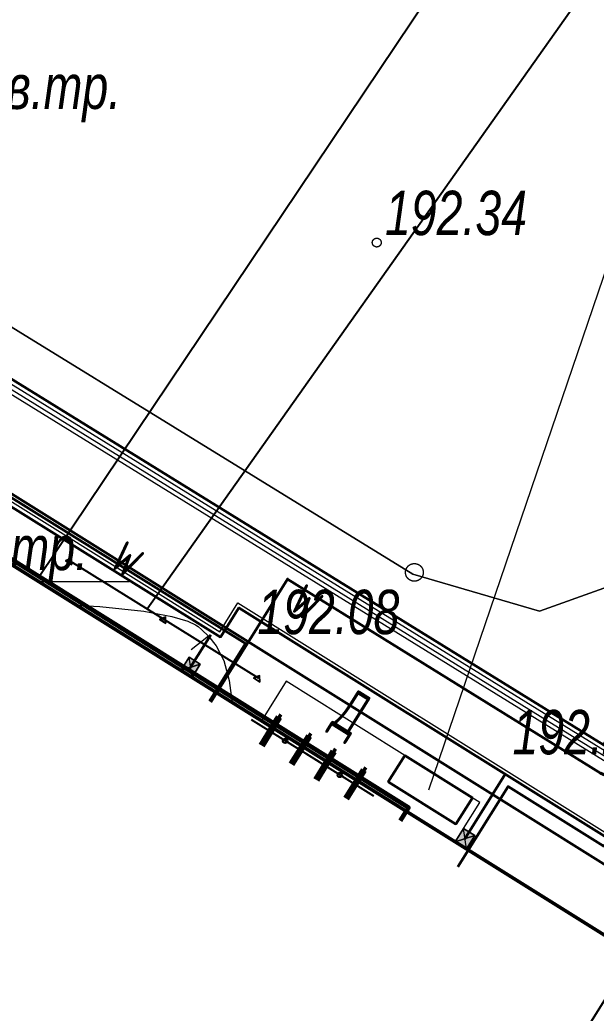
# Model space of a CAD drawing. Header units: millimetres. Extents: x -38151500 to -27467627, y -20617104 to -20349562.
# Drawn here: x -33899976 to -33886976, y -20484532 to -20462126 of the extents above; entities that cross this region are included whole.
import ezdxf
from ezdxf.xclip import XClip

# ---------------------------------------------------------------- set-up
doc = ezdxf.new("R2010")
doc.units = ezdxf.units.MM
doc.header["$MEASUREMENT"] = 0
doc.header["$XCLIPFRAME"] = 0
doc.linetypes.add('Wipeout_Contour', pattern=[1000, 0, -1000])
for name, color, linetype in [('!!! ПОДОСНОВА', 7, 'Continuous'), ('ГП_Сети канализации К2 ливневка', 7, 'Continuous'), ('Дренаж', 7, 'Continuous'), ('Ливневка трубы', 7, 'Continuous'), ('Новый_ГП_Сети канализации К2 ливневка', 7, 'Continuous')]:
    doc.layers.add(name, color=color, linetype=linetype)
for name, color, linetype, lineweight in [('ГП_лоток_Ном._пера__5', 5, 'Continuous', 30), ('ГП_Сети канализации К2 ливневка_Ном._пера__140', 140, 'Continuous', 40), ('ГП_Сети канализации К2 ливневка_Ном._пера__180', 5, 'Continuous', 13), ('ГП_Сети канализации К2 ливневка_Ном._пера__4', 5, 'Continuous', 40), ('Ливневка трубы_Ном._пера__4', 5, 'Continuous', 40), ('Новый_Defpoints_Ном._пера__16', 16, 'Continuous', 20), ('Новый_Defpoints_Ном._пера__7', 7, 'Continuous', 25), ('Новый_ГП_Граница участка_Ном._пера__1', 1, 'Continuous', 40), ('Новый_ГП_Здание сооружение_Ном._пера__22', 22, 'Continuous', 50), ('Новый_ГП_Оборудование_Ном._пера__5', 5, 'Continuous', 30), ('Новый_ГП_Ограждение_Ном._пера__152', 152, 'Continuous', 18), ('Новый_ГП_Сети канализации К2 ливневка_Ном._пера__7', 7, 'Continuous', 25), ('Новый_ГП_Сети_Г_ газопровод_Ном._пера__6', 6, 'Continuous', 60), ('Новый_ГП_Сети_заземление_Ном._пера__7', 7, 'Continuous', 25), ('Новый_ГП_Сети_текст_Ном._пера__7', 7, 'Continuous', 25), ('Новый_ГП_Сети_электроснабжение_Ном._пера__1', 1, 'Continuous', 40), ('Новый_ГП_Текст_Ном._пера__250', 7, 'Continuous', 20), ('Новый_ГТ-сооружение_ ограждение_Ном._пера__19', 7, 'Continuous', 90), ('Чертеж_1_Новофедоровское_снт 28_07$0$tp_отметки_новые_Ном._пера__253', 252, 'Continuous', 18), ('Чертеж_1_Новофедоровское_снт 28_07$0$tp_растительность_Ном._пера__253', 252, 'Continuous', 18), ('Чертеж_1_Новый_ГП_Топография_Ном._пера__253', 252, 'Continuous', 18), ('Чертеж_1_Новый_Новофедоровское_снт 28_07$0$tp_Ограждения ДЕР_Ном._пера__253', 252, 'Continuous', 18), ('Чертеж_1_Новый_Новофедоровское_снт 28_07$0$tp_Ограждения рабица_Ном._пера__253', 252, 'Continuous', 18), ('Чертеж_1_Новый_Новофедоровское_снт 28_07$0$tp_отметки_новые_Ном._пера__253', 252, 'Continuous', 18), ('Чертеж_1_Новый_Новофедоровское_снт 28_07$0$tp_отметки_новые_Ном._пера__7', 7, 'Continuous', 18), ('Чертеж_1_Новый_Новофедоровское_снт 28_07$0$tp_рельеф_Ном._пера__253', 252, 'Continuous', 18)]:
    doc.layers.add(name, color=color, linetype=linetype, lineweight=lineweight)
for name, color, linetype, lineweight, true_color in [('Дренаж_Ном._пера__20', 7, 'Continuous', 40, 0xe15500), ('Новый_ГП_Сети_ В_ водоснабжение_Ном._пера__120', 7, 'Continuous', 40, 0x0eb300), ('Новый_ГП_Тротуар_Дорожки_Ном._пера__24', 7, 'Continuous', 20, 0x4f1400)]:
    doc.layers.add(name, color=color, linetype=linetype, lineweight=lineweight, true_color=true_color)
doc.styles.add('РЎР“Р•РќР•Р\xa0РР\xa0_РЎРўРР›Р¬_1', font='arial.ttf', dxfattribs={"width": 0.75})
doc.styles.add('РЎР“Р•РќР•Р\xa0РР\xa0_РЎРўРР›Р¬_6', font='', dxfattribs={"width": 0.8})
doc.styles.get('РЎР“Р•РќР•Р\xa0РР\xa0_РЎРўРР›Р¬_6').set_extended_font_data('GOST_type_A')

# ---------------------------------------------------------------- blocks, each defined once
blk = doc.blocks.new('Чертеж_4_1', base_point=(4185024, 0))
at = {"layer": 'Чертеж_1_Новый_ГП_Топография_Ном._пера__253', "color": 252, "lineweight": 18, "flags": 128}
for points in [[(-33937176, -20517064), (-33937136, -20517000), (-33926649, -20499900), (-33900479, -20516708), (-33888918, -20500671), (-33879002, -20487867), (-33880756, -20480650), (-33882761, -20473503), (-33888254, -20475465), (-33891109, -20474628), (-33905380, -20465849), (-33895431, -20449640), (-33903040, -20444942), (-33944071, -20512686)], [(-33906206, -20466500), (-33886806, -20478480), (-33884336, -20474480), (-33879896, -20486530), (-33889626, -20500140), (-33888766, -20500700), (-33900126, -20516190), (-33900456, -20516730), (-33900726, -20516560), (-33925206, -20500980), (-33914526, -20483870), (-33916236, -20482750)]]:
    blk.add_lwpolyline(points, close=True, dxfattribs=at)
at = {"layer": 'Чертеж_1_Новый_Новофедоровское_снт 28_07$0$tp_Ограждения ДЕР_Ном._пера__253', "color": 252, "lineweight": 18, "flags": 128}
blk.add_lwpolyline([(-33888254, -20475465), (-33882761, -20473503), (-33880755, -20480652), (-33879002, -20487867), (-33888918, -20500671), (-33898676, -20513890), (-33898923, -20514232)], dxfattribs=at)
at = {"layer": 'Чертеж_1_Новый_Новофедоровское_снт 28_07$0$tp_Ограждения рабица_Ном._пера__253', "color": 252, "lineweight": 18, "flags": 128}
blk.add_lwpolyline([(-33905381, -20465851), (-33891109, -20474628), (-33888254, -20475465)], dxfattribs=at)
at = {"layer": 'Чертеж_1_Новый_Новофедоровское_снт 28_07$0$tp_отметки_новые_Ном._пера__253', "color": 252, "lineweight": 18, "flags": 128}
blk.add_lwpolyline([(-33897510, -20474800), (-33904670, -20474800), (-33909976, -20471830)], dxfattribs=at)
at = {"layer": 'Чертеж_1_Новый_Новофедоровское_снт 28_07$0$tp_отметки_новые_Ном._пера__253', "color": 252, "lineweight": 18}
blk.add_circle((-33891925, -20467150), 100, dxfattribs=at)
at = {"layer": 'Чертеж_1_Новый_Новофедоровское_снт 28_07$0$tp_отметки_новые_Ном._пера__7', "color": 7, "lineweight": 18}
blk.add_circle((-33891076, -20474590), 200, dxfattribs=at)
at = {"layer": 'Чертеж_1_Новый_Новофедоровское_снт 28_07$0$tp_рельеф_Ном._пера__253', "color": 252, "lineweight": 18, "flags": 128}
for points in [[(-33900469, -20475269), (-33899292, -20475297), (-33898169, -20475361), (-33897183, -20475466), (-33896548, -20475582), (-33896190, -20475689), (-33896017, -20475770), (-33895952, -20475814), (-33895870, -20475883), (-33895724, -20476025), (-33895547, -20476250), (-33895378, -20476576), (-33895251, -20477027), (-33895187, -20477530), (-33895152, -20478091), (-33895113, -20478713), (-33895119, -20479340), (-33895202, -20480193), (-33895339, -20481206), (-33895507, -20482311), (-33895684, -20483439), (-33895845, -20484524), (-33895969, -20485499)], [(-33895724, -20476025), (-33896114, -20476338)]]:
    blk.add_lwpolyline(points, dxfattribs=at)
at = {"layer": 'Чертеж_1_Новофедоровское_снт 28_07$0$tp_отметки_новые_Ном._пера__253', "color": 252, "lineweight": 18, "char_height": 1000, "attachment_point": 7, "style": 'РЎР“Р•РќР•Р\xa0РР\xa0_РЎРўРР›Р¬_1'}
for s, insert in [('\\A1;{\\pql;\\fArial|b0|i1|c204|p0;\\W0.750000;192.30-в.тр.}', (-33903830, -20464436)), ('\\A1;{\\pql;\\fArial|b0|i1|c204|p0;\\W0.750000;192.34}', (-33891739, -20466996)), ('\\A1;{\\pql;\\fArial|b0|i1|c204|p0;\\W0.750000;192.18-в.тр.}', (-33904576, -20474841)), ('\\A1;{\\pql;\\fArial|b0|i1|c204|p0;\\W0.750000;192.08}', (-33894619, -20475997)), ('\\A1;{\\pql;\\fArial|b0|i1|c204|p0;\\W0.750000;192.25}', (-33888863, -20478708))]:
    blk.add_mtext(s, dxfattribs=dict(at, insert=insert))
at = {"layer": 'Чертеж_1_Новофедоровское_снт 28_07$0$tp_растительность_Ном._пера__253', "color": 252, "lineweight": 18, "insert": (-33899640, -20484255), "char_height": 1000, "attachment_point": 7, "style": 'РЎР“Р•РќР•Р\xa0РР\xa0_РЎРўРР›Р¬_1'}
blk.add_mtext('\\A1;{\\pql;\\fArial|b0|i1|c204|p0;\\W0.750000;ЛУГ}', dxfattribs=at)
blk = doc.blocks.new('Стена_2_5', base_point=(-33896125, -20476730))
at = {"layer": 'Ливневка трубы_Ном._пера__4', "color": 5, "lineweight": 40, "flags": 128}
for points in [[(-33896125, -20476730), (-33895669, -20475996)], [(-33895669, -20475996), (-33896125, -20476730)]]:
    blk.add_lwpolyline(points, dxfattribs=at)
blk = doc.blocks.new('Стена_3_5', base_point=(-33889934, -20480597))
at = {"layer": 'Ливневка трубы_Ном._пера__4', "color": 5, "lineweight": 40, "flags": 128}
for points in [[(-33889315, -20479601), (-33889028, -20479139)], [(-33889028, -20479139), (-33889315, -20479601)], [(-33889934, -20480597), (-33889315, -20479602)], [(-33889315, -20479602), (-33889934, -20480597)]]:
    blk.add_lwpolyline(points, dxfattribs=at)
blk = doc.blocks.new('Стена_15_5', base_point=(-33892858, -20500086))
at = {"layer": 'Дренаж_Ном._пера__20', "linetype": 'Continuous', "lineweight": 40, "true_color": 0xe15500}
for points in [[(-33882658, -20483761), (-33892858, -20500085), (-33892857, -20500085), (-33882657, -20483761)], [(-33882658, -20483760), (-33882658, -20483761), (-33882657, -20483761)]]:
    blk.add_hatch(color=32, dxfattribs=at).paths.add_polyline_path(points)
at = {"layer": 'Дренаж_Ном._пера__20', "color": 32, "lineweight": 40, "true_color": 0xe15500, "flags": 128}
for points in [[(-33882658, -20483761), (-33892858, -20500085)], [(-33892857, -20500085), (-33882657, -20483761)], [(-33882657, -20483761), (-33882658, -20483760)]]:
    blk.add_lwpolyline(points, dxfattribs=at)
blk = doc.blocks.new('Стена_16_5', base_point=(-33882657, -20483761))
at = {"layer": 'Дренаж_Ном._пера__20', "linetype": 'Continuous', "lineweight": 40, "true_color": 0xe15500}
blk.add_hatch(color=32, dxfattribs=at).paths.add_polyline_path([(-33902923, -20471098), (-33902923, -20471098), (-33882658, -20483761), (-33882658, -20483760)])
at = {"layer": 'Дренаж_Ном._пера__20', "color": 32, "lineweight": 40, "true_color": 0xe15500, "flags": 128}
for points in [[(-33882658, -20483760), (-33902923, -20471098)], [(-33902923, -20471098), (-33882658, -20483761)]]:
    blk.add_lwpolyline(points, dxfattribs=at)
blk = doc.blocks.new('Колонна_15_5', base_point=(-33889934, -20480597))
at = {"layer": 'ГП_Сети канализации К2 ливневка_Ном._пера__140', "linetype": 'Continuous', "lineweight": 40}
blk.add_hatch(color=140, dxfattribs=at).paths.add_polyline_path([(-33889899, -20480825), (-33889714, -20480528), (-33889969, -20480369), (-33890154, -20480666)])
at = {"layer": 'ГП_Сети канализации К2 ливневка_Ном._пера__180', "color": 5, "lineweight": 13}
for p, q in [((-33889899, -20480825), (-33889969, -20480369)), ((-33889714, -20480528), (-33890154, -20480666))]:
    blk.add_line(p, q, dxfattribs=at)
at = {"layer": 'ГП_Сети канализации К2 ливневка_Ном._пера__180', "color": 5, "lineweight": 13, "flags": 128}
blk.add_lwpolyline([(-33889899, -20480825), (-33889714, -20480528), (-33889969, -20480369), (-33890154, -20480666)], close=True, dxfattribs=at)
blk = doc.blocks.new('Колонна_16_5', base_point=(-33896125, -20476730))
at = {"layer": 'ГП_Сети канализации К2 ливневка_Ном._пера__140', "linetype": 'Continuous', "lineweight": 40}
blk.add_hatch(color=140, dxfattribs=at).paths.add_polyline_path([(-33896090, -20476957), (-33895905, -20476660), (-33896160, -20476502), (-33896345, -20476799)])
at = {"layer": 'ГП_Сети канализации К2 ливневка_Ном._пера__180', "color": 5, "lineweight": 13}
for p, q in [((-33895905, -20476660), (-33896345, -20476799)), ((-33896090, -20476957), (-33896160, -20476502))]:
    blk.add_line(p, q, dxfattribs=at)
at = {"layer": 'ГП_Сети канализации К2 ливневка_Ном._пера__180', "color": 5, "lineweight": 13, "flags": 128}
blk.add_lwpolyline([(-33896090, -20476957), (-33895905, -20476660), (-33896160, -20476502), (-33896345, -20476799)], close=True, dxfattribs=at)

msp = doc.modelspace()

# ---------------------------------------------------------------- linework, layer by layer
at = {"layer": 'Новый_Defpoints_Ном._пера__16', "color": 16, "lineweight": 20}
msp.add_lwpolyline([(-33893285.53, -20498226.87), (-33893327.88, -20498200.09), (-33894281.67, -20499726.47), (-33898199.74, -20497278.35), (-33897537.07, -20496218.51), (-33900827.9, -20494162.42), (-33901596.49, -20495392.47), (-33907651.34, -20491608.97), (-33906882.95, -20490378.81), (-33911503.62, -20487470.61), (-33910479.94, -20485831.75), (-33910522.2, -20485805.01), (-33902493.58, -20472957.63), (-33886126.74, -20483184.77), (-33887742.56, -20485770.62), (-33886133.05, -20486777.3)], close=True, dxfattribs=at)
at = {"layer": 'Новый_ГП_Тротуар_Дорожки_Ном._пера__24', "color": 28, "lineweight": 20, "true_color": 0x4f1400}
msp.add_lwpolyline([(-33886126.74, -20483184.77), (-33890154.98, -20480668.02), (-33889968.49, -20480369.09), (-33889598.57, -20479777.21), (-33893970.24, -20477045.47), (-33894526.66, -20477935.92), (-33896091.31, -20476958.22), (-33896345.65, -20476799.33), (-33896345.63, -20476799.3), (-33901857.99, -20473354.8), (-33901857.97, -20473354.76), (-33902112.4, -20473195.82), (-33902494.07, -20472957.33), (-33901856.87, -20471937.59), (-33895468.32, -20475932.93), (-33895057.9, -20475276.08), (-33886781.03, -20480449.96)], dxfattribs=at)

# ---------------------------------------------------------------- block references
at = {"layer": '!!! ПОДОСНОВА', "color": 252, "lineweight": 40}
ref = msp.add_blockref('Чертеж_4_1', (4185024.09, 0), dxfattribs=at)
XClip(ref).set_block_clipping_path([(-33971749.8431524113, -20418838.4532491304), (-33971749.8431524113, -20510095.8116091713), (-33949169.2735030428, -20510095.8116091713), (-33943776.1358186975, -20521215.6831232607), (-33858410.272188969, -20521215.6831232607), (-33858410.272188969, -20418721.7424019799)])

# ---------------------------------------------------------------- next in the draw order: wipeouts: each hides what was drawn before it
at = {"color": 254, "linetype": 'Wipeout_Contour', "lineweight": 0, "ltscale": 435692140.1058697}
msp.add_wipeout([(-33902494.07, -20472957.33), (-33906177.01, -20478851.26), (-33906193.96, -20478840.67), (-33910522.35, -20485805.26), (-33905892.97, -20488698.01), (-33906634.86, -20489885.28), (-33900494.03, -20493722.51), (-33893312.11, -20498269.21), (-33886179.41, -20486760.15), (-33887748.3, -20485779.8), (-33886126.74, -20483184.77)], dxfattribs=at).dxf.layer = 'Новый_ГП_Сети канализации К2 ливневка'

# ---------------------------------------------------------------- next in the draw order: hatches: boundary and pattern name
at = {"layer": 'ГП_Сети канализации К2 ливневка_Ном._пера__4', "linetype": 'Continuous', "lineweight": 0, "true_color": 0x5fbfff}
for points in [[(-33896090.97, -20476958.27), (-33896345.49, -20476799.49), (-33896159.72, -20476501.72), (-33895905.2, -20476660.5)], [(-33889899.82, -20480825.8), (-33890154.34, -20480667.02), (-33889968.57, -20480369.25), (-33889714.05, -20480528.03)]]:
    msp.add_hatch(color=151, dxfattribs=at).paths.add_polyline_path(points)

# ---------------------------------------------------------------- next in the draw order: linework, layer by layer
at = {"layer": 'ГП_лоток_Ном._пера__5', "color": 5, "lineweight": 30}
msp.add_lwpolyline([(-33887738.4, -20492923.11), (-33883300.17, -20485760.51), (-33884307.21, -20482089.98), (-33895032.47, -20475386.25), (-33895446.6, -20476049.02), (-33901987.95, -20471982.04)], dxfattribs=at)
at = {"layer": 'ГП_Сети канализации К2 ливневка_Ном._пера__180', "color": 5, "lineweight": 13}
for points in [[(-33896345.49, -20476799.49), (-33895905.22, -20476660.41), (-33896090.97, -20476958.27), (-33896159.79, -20476501.67), (-33896345.49, -20476799.49), (-33896159.79, -20476501.67), (-33895905.22, -20476660.41), (-33896090.97, -20476958.27)], [(-33890154.34, -20480667.02), (-33889714.08, -20480527.93), (-33889899.82, -20480825.8), (-33889968.64, -20480369.2), (-33890154.34, -20480667.02), (-33889968.64, -20480369.2), (-33889714.08, -20480527.93), (-33889899.82, -20480825.8)]]:
    msp.add_lwpolyline(points, close=True, dxfattribs=at)
at = {"layer": 'ГП_Сети канализации К2 ливневка_Ном._пера__180', "color": 5, "lineweight": 13, "flags": 128}
for points in [[(-33896090.97, -20476958.27), (-33896345.49, -20476799.49), (-33896159.72, -20476501.72), (-33895905.2, -20476660.5)], [(-33889899.82, -20480825.8), (-33890154.34, -20480667.02), (-33889968.57, -20480369.25), (-33889714.05, -20480528.03)]]:
    msp.add_lwpolyline(points, close=True, dxfattribs=at)
at = {"layer": 'Новый_Defpoints_Ном._пера__7', "color": 7, "lineweight": 25}
for points in [[(-33893227.2, -20478866.15), (-33894753.84, -20477912.56)], [(-33891993.29, -20479637.19), (-33893519.93, -20478683.59)]]:
    msp.add_lwpolyline(points, dxfattribs=at)
for centre in [(-33893990.52, -20478389.36), (-33892756.61, -20479160.39)]:
    msp.add_circle(centre, 50, dxfattribs=at)
at = {"layer": 'Новый_ГП_Граница участка_Ном._пера__1', "color": 1, "lineweight": 40}
msp.add_lwpolyline([(-33906205.91, -20466500), (-33886805.91, -20478480), (-33884335.91, -20474480), (-33879895.91, -20486530), (-33889625.91, -20500140), (-33888765.91, -20500700), (-33900125.91, -20516190), (-33900455.91, -20516730), (-33900725.91, -20516560), (-33925205.91, -20500980), (-33914525.91, -20483870), (-33916235.91, -20482750)], close=True, dxfattribs=at)
at = {"layer": 'Новый_ГП_Здание сооружение_Ном._пера__22', "color": 22, "lineweight": 50}
for p, q in [((-33894245.54, -20478052.16), (-33894086.57, -20477797.74)), ((-33893567.1, -20478476.09), (-33893408.13, -20478221.68)), ((-33893011.63, -20478823.19), (-33892852.66, -20478568.78)), ((-33892333.19, -20479247.13), (-33892174.22, -20478992.71))]:
    msp.add_line(p, q, dxfattribs=at)
msp.add_lwpolyline([(-33886126.74, -20483184.77), (-33896472.93, -20476719.76), (-33902494.07, -20472957.33), (-33906520.61, -20479403.02), (-33904825.36, -20480462.33), (-33906706.58, -20483472.9), (-33908402.67, -20482413.06), (-33910522.35, -20485805.26)], dxfattribs=at)
at = {"layer": 'Новый_ГП_Оборудование_Ном._пера__5', "color": 5, "lineweight": 30}
msp.add_lwpolyline([(-33891292.66, -20478718.61), (-33889768.31, -20479675.89), (-33890140.59, -20480268.69), (-33891664.93, -20479311.41)], close=True, dxfattribs=at)
at = {"layer": 'Новый_ГП_Ограждение_Ном._пера__152', "color": 152, "lineweight": 18}
msp.add_lwpolyline([(-33924003.56, -20499620.31), (-33924793.95, -20500886.58), (-33900553.39, -20516314.19), (-33900375.31, -20516022.78), (-33889195.39, -20500778.34), (-33890052.19, -20500220.42), (-33880232.32, -20486484.71), (-33884404.38, -20475161.87), (-33886708.28, -20478892.88), (-33906108.23, -20466912.91), (-33908442.42, -20470694.63), (-33908611.63, -20470587.99), (-33906173.35, -20466637.64), (-33886773.37, -20478617.63), (-33884358.74, -20474707.29), (-33880008.05, -20486514.9), (-33889768, -20500166.81), (-33888909.07, -20500726.11), (-33900209.04, -20516134.26), (-33900488.95, -20516592.28), (-33925068.59, -20500948.86), (-33924173.16, -20499514.33), (-33924003.69, -20499620.23)], dxfattribs=at)
msp.add_lwpolyline([(-33906140.79, -20466775.27), (-33886740.82, -20478755.25), (-33884381.56, -20474934.58), (-33880120.18, -20486499.81), (-33889910.1, -20500193.61), (-33889052.23, -20500752.22), (-33900292.17, -20516078.52), (-33900521.17, -20516453.24), (-33924931.27, -20500917.72), (-33914252.64, -20483809.91), (-33915963.46, -20482689.37)], close=True, dxfattribs=at)
at = {"layer": 'Новый_ГП_Сети канализации К2 ливневка_Ном._пера__7', "color": 7, "lineweight": 25, "flags": 128}
msp.add_lwpolyline([(-33902494.07, -20472957.33), (-33906177.01, -20478851.26), (-33906193.96, -20478840.67), (-33910522.35, -20485805.26), (-33905892.97, -20488698.01), (-33906634.86, -20489885.28), (-33900494.03, -20493722.51), (-33893312.11, -20498269.21), (-33886179.41, -20486760.15), (-33887748.3, -20485779.8), (-33886126.74, -20483184.77)], close=True, dxfattribs=at)
at = {"layer": 'Новый_ГП_Сети_ В_ водоснабжение_Ном._пера__120', "color": 92, "lineweight": 40, "true_color": 0x0eb300}
msp.add_lwpolyline([(-33890096.62, -20481234.75), (-33888962.93, -20479420.47), (-33886817.05, -20480761.36), (-33884852.65, -20480000.56)], dxfattribs=at)
at = {"layer": 'Новый_ГП_Сети_Г_ газопровод_Ном._пера__6', "color": 6, "lineweight": 60}
msp.add_lwpolyline([(-33902340.02, -20472935.21), (-33891207.9, -20479891.33), (-33891395.12, -20480195.1)], dxfattribs=at)
at = {"layer": 'Новый_ГП_Сети_заземление_Ном._пера__7', "color": 7, "lineweight": 25}
msp.add_line((-33898847.08, -20474330.56), (-33894601.24, -20476971.19), dxfattribs=at)
for points in [[(-33898801.17, -20474413.25), (-33898811.5, -20474273.63), (-33898941.52, -20474325.55)], [(-33896681.06, -20475738.05), (-33896691.39, -20475598.43), (-33896821.4, -20475650.35)], [(-33894560.94, -20477062.85), (-33894571.27, -20476923.23), (-33894701.28, -20476975.15)]]:
    msp.add_lwpolyline(points, close=True, dxfattribs=at)
at = {"layer": 'Новый_ГП_Сети_текст_Ном._пера__7', "color": 7, "lineweight": 25}
for p, q in [((-33899542.05, -20474683.57), (-33883220.07, -20450356.22)), ((-33897105.56, -20475413.67), (-33881936.61, -20453976.09))]:
    msp.add_line(p, q, dxfattribs=at)
at = {"layer": 'Новый_ГП_Сети_электроснабжение_Ном._пера__1', "color": 1, "lineweight": 40}
for points in [[(-33917451.92, -20484188.04), (-33913529.6, -20483401.29), (-33909789.47, -20482643.07), (-33902711.68, -20471323.3), (-33894885.05, -20476190.33), (-33895701.14, -20477496.35)], [(-33895671.14, -20477515.55), (-33893937.39, -20474740.98), (-33886874.45, -20479118.57), (-33884834.85, -20480007.4)]]:
    msp.add_lwpolyline(points, dxfattribs=at)
at = {"layer": 'Новый_ГП_Текст_Ном._пера__250', "color": 7, "lineweight": 20}
msp.add_line((-33890749.54, -20479491.39), (-33885160.38, -20463078.08), dxfattribs=at)
at = {"layer": 'Новый_ГТ-сооружение_ ограждение_Ном._пера__19', "color": 7, "lineweight": 90}
for p, q in [((-33894131.11, -20477859.4), (-33894528.46, -20478495.49)), ((-33893452.58, -20478283.22), (-33893849.92, -20478919.32)), ((-33892897.2, -20478630.43), (-33893294.55, -20479266.52)), ((-33892218.67, -20479054.25), (-33892616.01, -20479690.35))]:
    msp.add_line(p, q, dxfattribs=at)

# ---------------------------------------------------------------- next in the draw order: block references
at = {"layer": 'ГП_Сети канализации К2 ливневка', "color": 32, "lineweight": 40, "true_color": 0xe15500}
for name, p in [('Колонна_16_5', (-33896125.1, -20476729.54)), ('Колонна_15_5', (-33889933.95, -20480597.07))]:
    msp.add_blockref(name, p, dxfattribs=at)
at = {"layer": 'Дренаж', "color": 32, "lineweight": 40, "true_color": 0xe15500}
for name, p in [('Стена_16_5', (-33882657, -20483761.02)), ('Стена_15_5', (-33892857.94, -20500085.94))]:
    msp.add_blockref(name, p, dxfattribs=at)
at = {"layer": 'Ливневка трубы', "color": 5, "lineweight": 40}
for name, p in [('Стена_2_5', (-33896125.36, -20476729.95)), ('Стена_3_5', (-33889934.21, -20480597.48))]:
    msp.add_blockref(name, p, dxfattribs=at)

# ---------------------------------------------------------------- next in the draw order: texts
at = {"layer": 'Новый_ГП_Сети_текст_Ном._пера__7', "color": 7, "lineweight": 25, "char_height": 1000, "attachment_point": 1, "style": 'РЎР“Р•РќР•Р\xa0РР\xa0_РЎРўРР›Р¬_6'}
for s, insert, rotation in [('\\A1;{\\pql;\\fGOST_type_A|b0|i0|c0|p0;\\W0.800000;w}', (-33897424.26, -20473602.51), 325.014756), ('\\A1;{\\pql;\\fGOST_type_A|b0|i0|c0|p0;\\W0.800000;w}', (-33893378.65, -20474572.03), 325.014756), ('\\A1;{\\pql;\\fGOST_type_A|b0|i0|c0|p0;\\W0.800000;Д}', (-33892462.1, -20477163.49), 327.999234)]:
    msp.add_mtext(s, dxfattribs=dict(at, insert=insert, rotation=rotation))

doc.saveas('drawing.dxf')
